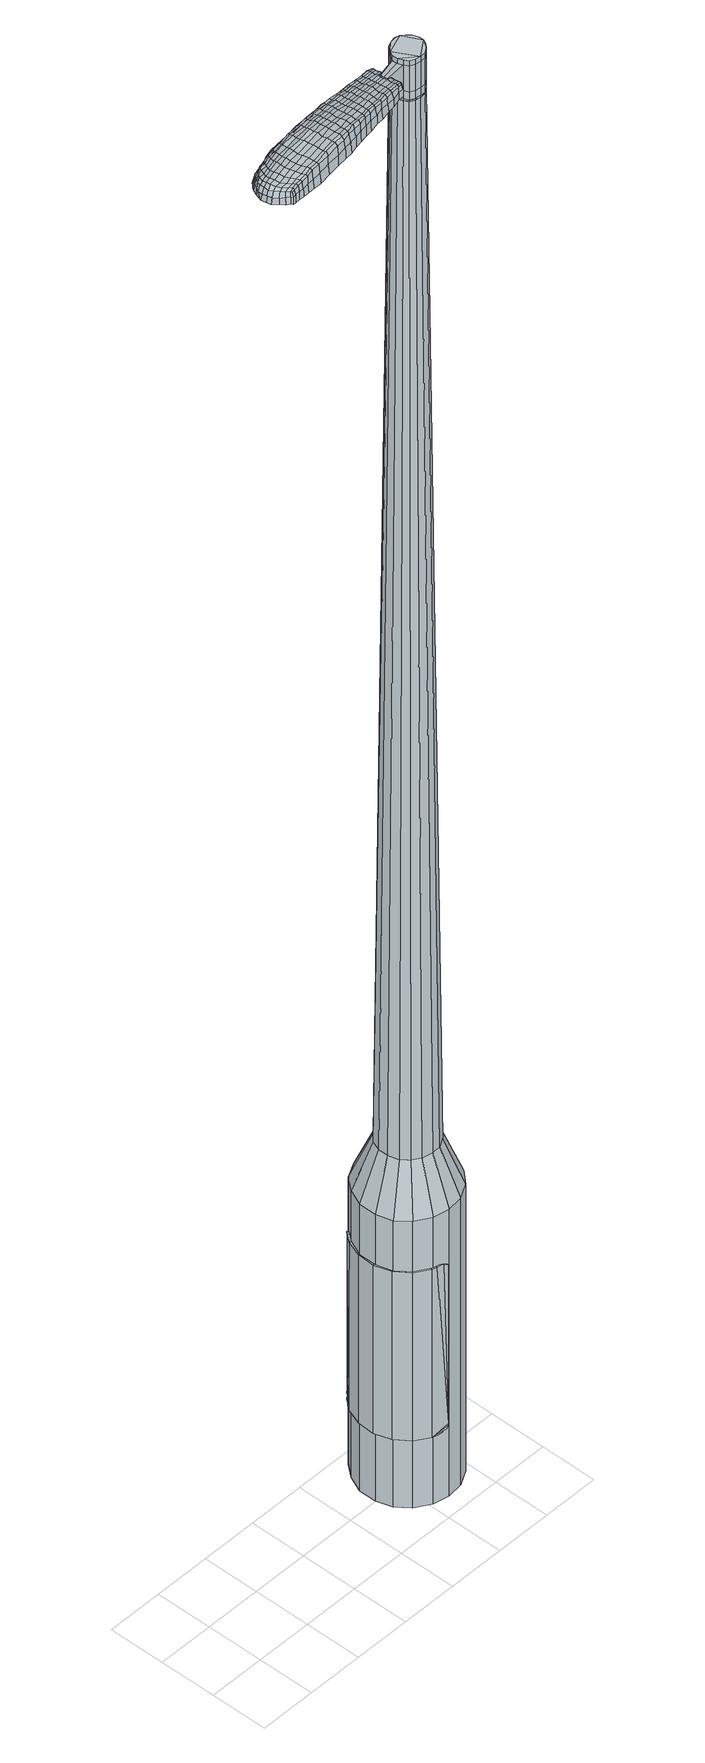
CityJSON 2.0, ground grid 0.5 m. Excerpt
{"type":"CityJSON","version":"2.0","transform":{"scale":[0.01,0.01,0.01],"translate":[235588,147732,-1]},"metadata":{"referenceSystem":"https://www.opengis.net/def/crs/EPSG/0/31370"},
"CityObjects":{
"object1":{"type":"GenericCityObject","attributes":{"cluster":473,"mean_distance_to_centroid":0.203,"new_centroid_x":235590.2,"new_centroid_y":147732.59,"mean_distance_to_camera":5.81,"H1":-10.88,"H2":-8.52,"Z_final":111.1,"cluster2":-1,"proj_x":235589.57,"proj_y":147728.07,"id_line":64800,"bearing_l":277.89,"distance":4.56,"orientation":"right","G_obj":187.89},"geometry":[{"type":"MultiSurface","lod":"2","boundaries":[[[0,1,2,3]],[[1,4,5,2]],[[4,6,7,5]],[[6,8,9,7]],[[8,10,11,9]],[[10,12,13,11]],[[12,14,15,13]],[[14,16,17,15]],[[16,18,19,17]],[[18,20,21,19]],[[20,22,23,21]],[[22,24,25,23]],[[24,26,27,25]],[[26,28,29,27]],[[28,30,31,29]],[[30,32,33,31]],[[32,34,35,33]],[[34,0,3,35]],[[36,37,38,39]],[[38,40,41,42]],[[41,43,42]],[[42,44,45,46]],[[45,47,46]],[[46,48,49,50]],[[49,51,50]],[[42,46,50,38]],[[50,52,39,38]],[[53,36,39]],[[2,5,7,35]],[[7,9,11,15]],[[11,13,15]],[[15,17,19,23]],[[19,21,23]],[[23,25,27,31]],[[27,29,31]],[[15,23,31,7]],[[31,33,35,7]],[[3,2,35]],[[1,0,54,55]],[[0,34,56,54]],[[34,32,57,56]],[[32,30,58,57]],[[30,28,59,58]],[[28,26,60,59]],[[26,24,61,60]],[[24,22,62,61]],[[22,20,63,62]],[[20,18,64,63]],[[18,16,65,64]],[[16,14,66,65]],[[14,12,67,66]],[[12,10,68,67]],[[10,8,69,68]],[[8,6,70,69]],[[6,4,71,70]],[[4,1,55,71]],[[55,54,72,73]],[[54,56,74,72]],[[56,57,75,74]],[[57,58,76,75]],[[58,59,77,76]],[[59,60,78,77]],[[60,61,79,78]],[[61,62,80,79]],[[62,63,81,80]],[[63,64,82,81]],[[64,65,83,82]],[[65,66,84,83]],[[66,67,85,84]],[[67,68,86,85]],[[68,69,87,86]],[[69,70,88,87]],[[70,71,89,88]],[[71,55,73,89]],[[90,91,92,93]],[[74,94,91,90]],[[95,96,94,74]],[[97,98,96,95]],[[77,99,98,97]],[[100,101,99,77]],[[102,103,101,100]],[[104,105,103,102]],[[106,107,105,104]],[[108,109,107,106]],[[110,111,109,108]],[[84,112,111,110]],[[113,114,112,84]],[[115,116,114,113]],[[117,118,116,115]],[[119,120,118,117]],[[121,122,120,119]],[[93,92,122,121]],[[123,124,125,126]],[[127,123,126,128]],[[129,127,128,130]],[[131,129,130,132]],[[133,131,132,134]],[[135,133,134,136]],[[137,135,136,138]],[[139,137,138,140]],[[141,139,140,142]],[[143,141,142,144]],[[145,143,144,146]],[[147,145,146,148]],[[149,147,148,150]],[[151,149,150,152]],[[153,151,152,154]],[[155,153,154,156]],[[73,72,90,93]],[[72,74,90]],[[75,95,74]],[[75,76,97,95]],[[76,77,97]],[[78,100,77]],[[78,79,102,100]],[[79,80,104,102]],[[80,81,106,104]],[[81,82,108,106]],[[82,83,110,108]],[[83,84,110]],[[85,113,84]],[[85,86,115,113]],[[86,87,117,115]],[[87,88,119,117]],[[88,89,121,119]],[[89,73,93,121]],[[157,158,92,91]],[[158,159,122,92]],[[159,160,120,122]],[[160,161,118,120]],[[161,162,116,118]],[[162,163,114,116]],[[163,112,114]],[[164,111,112]],[[164,165,109,111]],[[165,166,107,109]],[[166,167,105,107]],[[167,168,103,105]],[[168,169,101,103]],[[169,99,101]],[[170,98,99]],[[170,171,96,98]],[[171,94,96]],[[157,91,94]],[[39,52,155,172]],[[158,157,173,156]],[[53,39,172,124]],[[157,94,125,173]],[[36,53,124,123]],[[94,171,126,125]],[[37,36,123,127]],[[171,170,128,126]],[[38,37,127,129]],[[170,99,130,128]],[[40,38,129,131]],[[99,169,132,130]],[[41,40,131,133]],[[169,168,134,132]],[[43,41,133,135]],[[168,167,136,134]],[[42,43,135,137]],[[167,166,138,136]],[[44,42,137,139]],[[166,165,140,138]],[[45,44,139,141]],[[165,164,142,140]],[[47,45,141,143]],[[164,112,144,142]],[[46,47,143,145]],[[112,163,146,144]],[[48,46,145,147]],[[163,162,148,146]],[[49,48,147,149]],[[162,161,150,148]],[[51,49,149,151]],[[161,160,152,150]],[[50,51,151,153]],[[160,159,154,152]],[[52,50,153,155]],[[159,158,156,154]],[[155,156,174,175]],[[156,173,176,174]],[[173,125,177,176]],[[125,124,178,177]],[[124,172,179,178]],[[172,155,175,179]],[[180,181,182,183]],[[184,180,183,185]],[[180,184,186,187]],[[181,180,187,188]],[[189,190,191,192]],[[193,189,192,194]],[[189,193,195,196]],[[190,189,196,197]],[[198,199,200,201]],[[202,198,201,203]],[[198,202,204,205]],[[199,198,205,206]],[[207,208,209,210]],[[211,207,210,212]],[[207,211,213,214]],[[208,207,214,215]],[[216,217,218,219]],[[220,216,219,221]],[[216,220,222,223]],[[217,216,223,224]],[[225,226,227,228]],[[229,225,228,230]],[[225,229,231,232]],[[226,225,232,233]],[[234,235,236,237]],[[226,234,237,227]],[[234,226,233,238]],[[235,234,238,239]],[[240,241,242,243]],[[235,240,243,236]],[[240,235,239,244]],[[241,240,244,245]],[[246,184,185,247]],[[241,246,247,242]],[[246,241,245,248]],[[184,246,248,186]],[[249,250,251,252]],[[253,249,252,254]],[[249,253,255,256]],[[250,249,256,257]],[[258,259,260,261]],[[250,258,261,251]],[[258,250,257,262]],[[259,258,262,263]],[[264,265,266,267]],[[259,264,267,260]],[[264,259,263,268]],[[265,264,268,269]],[[270,271,272,273]],[[265,270,273,266]],[[270,265,269,274]],[[271,270,274,275]],[[276,181,188,277]],[[271,276,277,272]],[[276,271,275,278]],[[181,276,278,182]],[[279,280,281,282]],[[283,279,282,284]],[[279,283,285,286]],[[280,279,286,287]],[[288,289,290,291]],[[280,288,291,281]],[[288,280,287,292]],[[289,288,292,293]],[[294,295,296,297]],[[289,294,297,290]],[[294,289,293,298]],[[295,294,298,299]],[[300,193,194,301]],[[295,300,301,296]],[[300,295,299,302]],[[193,300,302,195]],[[303,304,305,306]],[[307,303,306,308]],[[303,307,309,310]],[[304,303,310,311]],[[312,313,314,315]],[[304,312,315,305]],[[312,304,311,316]],[[313,312,316,317]],[[318,319,320,321]],[[313,318,321,314]],[[318,313,317,322]],[[319,318,322,323]],[[324,325,326,327]],[[319,324,327,320]],[[324,319,323,328]],[[325,324,328,329]],[[330,190,197,331]],[[325,330,331,326]],[[330,325,329,332]],[[190,330,332,191]],[[333,219,218,334]],[[335,333,334,336]],[[333,335,337,338]],[[219,333,338,221]],[[339,335,336,340]],[[341,339,340,342]],[[339,341,343,344]],[[335,339,344,337]],[[345,341,342,346]],[[347,345,346,348]],[[345,347,349,350]],[[341,345,350,343]],[[351,347,348,352]],[[353,351,352,354]],[[351,353,355,356]],[[347,351,356,349]],[[357,353,354,358]],[[208,357,358,209]],[[357,208,215,359]],[[353,357,359,355]],[[360,361,206,205]],[[362,360,205,204]],[[360,362,363,364]],[[361,360,364,365]],[[366,367,365,364]],[[368,366,364,363]],[[366,368,369,370]],[[367,366,370,371]],[[372,373,371,370]],[[374,372,370,369]],[[372,374,375,376]],[[373,372,376,377]],[[378,379,377,376]],[[380,378,376,375]],[[378,380,213,211]],[[379,378,211,212]],[[381,382,383,384]],[[283,381,384,285]],[[381,283,284,385]],[[382,381,385,386]],[[387,202,203,388]],[[382,387,388,383]],[[387,382,386,389]],[[202,387,389,204]],[[390,391,392,393]],[[229,390,393,231]],[[390,229,230,394]],[[391,390,394,395]],[[396,397,398,399]],[[391,396,399,392]],[[396,391,395,400]],[[397,396,400,401]],[[402,199,206,403]],[[397,402,403,398]],[[402,397,401,404]],[[199,402,404,200]],[[405,406,407,408]],[[187,405,408,188]],[[405,187,186,409]],[[406,405,409,410]],[[411,412,413,414]],[[406,411,414,407]],[[411,406,410,415]],[[412,411,415,416]],[[417,210,209,418]],[[412,417,418,413]],[[417,412,416,419]],[[210,417,419,212]],[[420,421,422,423]],[[192,420,423,194]],[[420,192,191,424]],[[421,420,424,425]],[[426,214,213,427]],[[421,426,427,422]],[[426,421,425,428]],[[214,426,428,215]],[[429,430,431,432]],[[307,429,432,309]],[[429,307,308,433]],[[430,429,433,434]],[[435,220,221,436]],[[430,435,436,431]],[[435,430,434,437]],[[220,435,437,222]],[[438,439,440,441]],[[253,438,441,255]],[[438,253,254,442]],[[439,438,442,443]],[[444,445,446,447]],[[439,444,447,440]],[[444,439,443,448]],[[445,444,448,449]],[[450,217,224,451]],[[445,450,451,446]],[[450,445,449,452]],[[217,450,452,218]],[[453,454,443,442]],[[252,453,442,254]],[[453,252,251,455]],[[454,453,455,456]],[[457,458,449,448]],[[454,457,448,443]],[[457,454,456,459]],[[458,457,459,460]],[[461,334,218,452]],[[458,461,452,449]],[[461,458,460,462]],[[334,461,462,336]],[[463,464,465,466]],[[310,463,466,311]],[[463,310,309,432]],[[464,463,432,431]],[[467,338,337,468]],[[464,467,468,465]],[[467,464,431,436]],[[338,467,436,221]],[[469,470,456,455]],[[261,469,455,251]],[[469,261,260,471]],[[470,469,471,472]],[[473,474,460,459]],[[470,473,459,456]],[[473,470,472,475]],[[474,473,475,476]],[[477,340,336,462]],[[474,477,462,460]],[[477,474,476,478]],[[340,477,478,342]],[[479,480,481,482]],[[316,479,482,317]],[[479,316,311,466]],[[480,479,466,465]],[[483,344,343,484]],[[480,483,484,481]],[[483,480,465,468]],[[344,483,468,337]],[[485,486,472,471]],[[267,485,471,260]],[[485,267,266,487]],[[486,485,487,488]],[[489,490,476,475]],[[486,489,475,472]],[[489,486,488,491]],[[490,489,491,492]],[[493,346,342,478]],[[490,493,478,476]],[[493,490,492,494]],[[346,493,494,348]],[[495,496,497,498]],[[322,495,498,323]],[[495,322,317,482]],[[496,495,482,481]],[[499,350,349,500]],[[496,499,500,497]],[[499,496,481,484]],[[350,499,484,343]],[[501,502,488,487]],[[273,501,487,266]],[[501,273,272,503]],[[502,501,503,504]],[[505,506,492,491]],[[502,505,491,488]],[[505,502,504,507]],[[506,505,507,508]],[[509,352,348,494]],[[506,509,494,492]],[[509,506,508,510]],[[352,509,510,354]],[[511,512,513,514]],[[328,511,514,329]],[[511,328,323,498]],[[512,511,498,497]],[[515,356,355,516]],[[512,515,516,513]],[[515,512,497,500]],[[356,515,500,349]],[[517,518,504,503]],[[277,517,503,272]],[[517,277,188,408]],[[518,517,408,407]],[[519,520,508,507]],[[518,519,507,504]],[[519,518,407,414]],[[520,519,414,413]],[[521,358,354,510]],[[520,521,510,508]],[[521,520,413,418]],[[358,521,418,209]],[[522,523,425,424]],[[332,522,424,191]],[[522,332,329,514]],[[523,522,514,513]],[[524,359,215,428]],[[523,524,428,425]],[[524,523,513,516]],[[359,524,516,355]],[[525,526,386,385]],[[282,525,385,284]],[[525,282,281,527]],[[526,525,527,528]],[[529,362,204,389]],[[526,529,389,386]],[[529,526,528,530]],[[362,529,530,363]],[[531,532,533,534]],[[232,531,534,233]],[[531,232,231,393]],[[532,531,393,392]],[[535,536,537,538]],[[532,535,538,533]],[[535,532,392,399]],[[536,535,399,398]],[[539,361,365,540]],[[536,539,540,537]],[[539,536,398,403]],[[361,539,403,206]],[[541,542,528,527]],[[291,541,527,281]],[[541,291,290,543]],[[542,541,543,544]],[[545,368,363,530]],[[542,545,530,528]],[[545,542,544,546]],[[368,545,546,369]],[[547,548,549,550]],[[238,547,550,239]],[[547,238,233,534]],[[548,547,534,533]],[[551,552,553,554]],[[548,551,554,549]],[[551,548,533,538]],[[552,551,538,537]],[[555,367,371,556]],[[552,555,556,553]],[[555,552,537,540]],[[367,555,540,365]],[[557,558,544,543]],[[297,557,543,290]],[[557,297,296,559]],[[558,557,559,560]],[[561,374,369,546]],[[558,561,546,544]],[[561,558,560,562]],[[374,561,562,375]],[[563,564,565,566]],[[244,563,566,245]],[[563,244,239,550]],[[564,563,550,549]],[[567,568,569,570]],[[564,567,570,565]],[[567,564,549,554]],[[568,567,554,553]],[[571,373,377,572]],[[568,571,572,569]],[[571,568,553,556]],[[373,571,556,371]],[[573,574,560,559]],[[301,573,559,296]],[[573,301,194,423]],[[574,573,423,422]],[[575,380,375,562]],[[574,575,562,560]],[[575,574,422,427]],[[380,575,427,213]],[[576,577,410,409]],[[248,576,409,186]],[[576,248,245,566]],[[577,576,566,565]],[[578,579,416,415]],[[577,578,415,410]],[[578,577,565,570]],[[579,578,570,569]],[[580,379,212,419]],[[579,580,419,416]],[[580,579,569,572]],[[379,580,572,377]],[[581,582,583,584]],[[584,583,585,586]],[[587,585,583,588]],[[588,583,582,589]],[[590,591,592,593]],[[593,592,594,595]],[[596,594,592,597]],[[597,592,591,598]],[[599,600,601,602]],[[602,601,603,604]],[[605,603,601,606]],[[606,601,600,607]],[[608,609,610,611]],[[611,610,612,613]],[[614,612,610,615]],[[615,610,609,616]],[[617,618,619,620]],[[620,619,621,622]],[[623,621,619,624]],[[624,619,618,625]],[[626,627,628,629]],[[629,628,630,631]],[[632,630,628,633]],[[633,628,627,634]],[[635,636,637,638]],[[638,637,627,626]],[[634,627,637,639]],[[639,637,636,640]],[[641,642,643,644]],[[644,643,636,635]],[[640,636,643,645]],[[645,643,642,646]],[[586,585,647,648]],[[648,647,642,641]],[[646,642,647,649]],[[649,647,585,587]],[[650,651,652,653]],[[653,652,654,655]],[[656,654,652,657]],[[657,652,651,658]],[[659,660,661,662]],[[662,661,651,650]],[[658,651,661,663]],[[663,661,660,664]],[[665,666,667,668]],[[668,667,660,659]],[[664,660,667,669]],[[669,667,666,670]],[[671,672,673,674]],[[674,673,666,665]],[[670,666,673,675]],[[675,673,672,676]],[[589,582,677,678]],[[678,677,672,671]],[[676,672,677,679]],[[679,677,582,581]],[[680,681,682,683]],[[683,682,684,685]],[[686,684,682,687]],[[687,682,681,688]],[[689,690,691,692]],[[692,691,681,680]],[[688,681,691,693]],[[693,691,690,694]],[[695,696,697,698]],[[698,697,690,689]],[[694,690,697,699]],[[699,697,696,700]],[[595,594,701,702]],[[702,701,696,695]],[[700,696,701,703]],[[703,701,594,596]],[[704,705,706,707]],[[707,706,708,709]],[[710,708,706,711]],[[711,706,705,712]],[[713,714,715,716]],[[716,715,705,704]],[[712,705,715,717]],[[717,715,714,718]],[[719,720,721,722]],[[722,721,714,713]],[[718,714,721,723]],[[723,721,720,724]],[[725,726,727,728]],[[728,727,720,719]],[[724,720,727,729]],[[729,727,726,730]],[[598,591,731,732]],[[732,731,726,725]],[[730,726,731,733]],[[733,731,591,590]],[[617,620,734,735]],[[735,734,736,737]],[[738,736,734,739]],[[739,734,620,622]],[[737,736,740,741]],[[741,740,742,743]],[[744,742,740,745]],[[745,740,736,738]],[[743,742,746,747]],[[747,746,748,749]],[[750,748,746,751]],[[751,746,742,744]],[[749,748,752,753]],[[753,752,754,755]],[[756,754,752,757]],[[757,752,748,750]],[[755,754,758,759]],[[759,758,609,608]],[[616,609,758,760]],[[760,758,754,756]],[[607,761,762,606]],[[606,762,763,605]],[[764,763,762,765]],[[765,762,761,766]],[[766,767,768,765]],[[765,768,769,764]],[[770,769,768,771]],[[771,768,767,772]],[[772,773,774,771]],[[771,774,775,770]],[[776,775,774,777]],[[777,774,773,778]],[[778,779,780,777]],[[777,780,781,776]],[[614,781,780,612]],[[612,780,779,613]],[[782,783,784,785]],[[785,784,684,686]],[[685,684,784,786]],[[786,784,783,787]],[[604,603,788,789]],[[789,788,783,782]],[[787,783,788,790]],[[790,788,603,605]],[[791,792,793,794]],[[794,793,630,632]],[[631,630,793,795]],[[795,793,792,796]],[[797,798,799,800]],[[800,799,792,791]],[[796,792,799,801]],[[801,799,798,802]],[[607,600,803,804]],[[804,803,798,797]],[[802,798,803,805]],[[805,803,600,599]],[[806,807,808,809]],[[809,808,588,589]],[[587,588,808,810]],[[810,808,807,811]],[[812,813,814,815]],[[815,814,807,806]],[[811,807,814,816]],[[816,814,813,817]],[[608,611,818,819]],[[819,818,813,812]],[[817,813,818,820]],[[820,818,611,613]],[[821,822,823,824]],[[824,823,593,595]],[[590,593,823,825]],[[825,823,822,826]],[[614,615,827,828]],[[828,827,822,821]],[[826,822,827,829]],[[829,827,615,616]],[[830,831,708,832]],[[832,708,710]],[[709,708,833]],[[833,708,831,834]],[[622,621,835,836]],[[836,835,831,830]],[[834,831,835,837]],[[837,835,621,623]],[[838,839,840,841]],[[841,840,654,656]],[[655,654,840,842]],[[840,839,842]],[[843,844,845,846]],[[846,845,839,838]],[[842,839,845,847]],[[847,845,844,848]],[[625,618,849,850]],[[850,849,844,843]],[[848,844,849,851]],[[851,849,618,617]],[[852,853,842]],[[842,853,653,655]],[[650,653,853,854]],[[854,853,852,855]],[[848,856,857,847]],[[847,857,852,842]],[[855,852,857,858]],[[858,857,856,859]],[[617,735,860,851]],[[851,860,856,848]],[[859,856,860,861]],[[861,860,735,737]],[[862,863,864,865]],[[865,864,711,712]],[[710,711,864,832]],[[832,864,863,830]],[[738,739,866,867]],[[867,866,863,862]],[[830,863,866,836]],[[836,866,739,622]],[[855,868,869,854]],[[854,869,662,650]],[[659,662,869,870]],[[870,869,868,871]],[[859,872,873,858]],[[858,873,868,855]],[[871,868,873,874]],[[874,873,872,875]],[[737,741,876,861]],[[861,876,872,859]],[[875,872,876,877]],[[877,876,741,743]],[[878,879,880,881]],[[881,880,717,718]],[[712,717,880,865]],[[865,880,879,862]],[[744,745,882,883]],[[883,882,879,878]],[[862,879,882,867]],[[867,882,745,738]],[[871,884,885,870]],[[870,885,668,659]],[[665,668,885,886]],[[886,885,884,887]],[[875,888,889,874]],[[874,889,884,871]],[[887,884,889,890]],[[890,889,888,891]],[[743,747,892,877]],[[877,892,888,875]],[[891,888,892,893]],[[893,892,747,749]],[[894,895,896,897]],[[897,896,723,724]],[[718,723,896,881]],[[881,896,895,878]],[[750,751,898,899]],[[899,898,895,894]],[[878,895,898,883]],[[883,898,751,744]],[[887,900,901,886]],[[886,901,674,665]],[[671,674,901,902]],[[902,901,900,903]],[[891,904,905,890]],[[890,905,900,887]],[[903,900,905,906]],[[906,905,904,907]],[[749,753,908,893]],[[893,908,904,891]],[[907,904,908,909]],[[909,908,753,755]],[[910,911,912,913]],[[913,912,729,730]],[[724,729,912,897]],[[897,912,911,894]],[[756,757,914,915]],[[915,914,911,910]],[[894,911,914,899]],[[899,914,757,750]],[[903,916,917,902]],[[902,917,678,671]],[[589,678,917,809]],[[809,917,916,806]],[[907,918,919,906]],[[906,919,916,903]],[[806,916,919,815]],[[815,919,918,812]],[[755,759,920,909]],[[909,920,918,907]],[[812,918,920,819]],[[819,920,759,608]],[[826,921,922,825]],[[825,922,733,590]],[[730,733,922,913]],[[913,922,921,910]],[[616,760,923,829]],[[829,923,921,826]],[[910,921,923,915]],[[915,923,760,756]],[[787,924,925,786]],[[786,925,683,685]],[[680,683,925,926]],[[926,925,924,927]],[[605,763,928,790]],[[790,928,924,787]],[[927,924,928,929]],[[929,928,763,764]],[[930,931,932,933]],[[933,932,633,634]],[[632,633,932,794]],[[794,932,931,791]],[[934,935,936,937]],[[937,936,931,930]],[[791,931,936,800]],[[800,936,935,797]],[[766,761,938,939]],[[939,938,935,934]],[[797,935,938,804]],[[804,938,761,607]],[[927,940,941,926]],[[926,941,692,680]],[[689,692,941,942]],[[942,941,940,943]],[[764,769,944,929]],[[929,944,940,927]],[[943,940,944,945]],[[945,944,769,770]],[[946,947,948,949]],[[949,948,639,640]],[[634,639,948,933]],[[933,948,947,930]],[[950,951,952,953]],[[953,952,947,946]],[[930,947,952,937]],[[937,952,951,934]],[[772,767,954,955]],[[955,954,951,950]],[[934,951,954,939]],[[939,954,767,766]],[[943,956,957,942]],[[942,957,698,689]],[[695,698,957,958]],[[958,957,956,959]],[[770,775,960,945]],[[945,960,956,943]],[[959,956,960,961]],[[961,960,775,776]],[[962,963,964,965]],[[965,964,645,646]],[[640,645,964,949]],[[949,964,963,946]],[[966,967,968,969]],[[969,968,963,962]],[[946,963,968,953]],[[953,968,967,950]],[[778,773,970,971]],[[971,970,967,966]],[[950,967,970,955]],[[955,970,773,772]],[[959,972,973,958]],[[958,973,702,695]],[[595,702,973,824]],[[824,973,972,821]],[[776,781,974,961]],[[961,974,972,959]],[[821,972,974,828]],[[828,974,781,614]],[[811,975,976,810]],[[810,976,649,587]],[[646,649,976,965]],[[965,976,975,962]],[[817,977,978,816]],[[816,978,975,811]],[[962,975,978,969]],[[969,978,977,966]],[[613,779,979,820]],[[820,979,977,817]],[[966,977,979,971]],[[971,979,779,778]],[[581,584,183,182]],[[584,586,185,183]],[[596,597,196,195]],[[597,598,197,196]],[[599,602,201,200]],[[602,604,203,201]],[[623,624,223,222]],[[624,625,224,223]],[[626,629,228,227]],[[629,631,230,228]],[[635,638,237,236]],[[638,626,227,237]],[[641,644,243,242]],[[644,635,236,243]],[[586,648,247,185]],[[648,641,242,247]],[[656,657,256,255]],[[657,658,257,256]],[[658,663,262,257]],[[663,664,263,262]],[[664,669,268,263]],[[669,670,269,268]],[[670,675,274,269]],[[675,676,275,274]],[[676,679,278,275]],[[679,581,182,278]],[[686,687,286,285]],[[687,688,287,286]],[[688,693,292,287]],[[693,694,293,292]],[[694,699,298,293]],[[699,700,299,298]],[[700,703,302,299]],[[703,596,195,302]],[[704,707,306,305]],[[707,709,308,306]],[[713,716,315,314]],[[716,704,305,315]],[[719,722,321,320]],[[722,713,314,321]],[[725,728,327,326]],[[728,719,320,327]],[[598,732,331,197]],[[732,725,326,331]],[[782,785,384,383]],[[785,686,285,384]],[[604,789,388,203]],[[789,782,383,388]],[[631,795,394,230]],[[795,796,395,394]],[[796,801,400,395]],[[801,802,401,400]],[[802,805,404,401]],[[805,599,200,404]],[[709,833,433,308]],[[833,834,434,433]],[[834,837,437,434]],[[837,623,222,437]],[[838,841,441,440]],[[841,656,255,441]],[[843,846,447,446]],[[846,838,440,447]],[[625,850,451,224]],[[850,843,446,451]],[[980,981,982,983]],[[984,985,983,982]],[[986,987,988,989]],[[990,991,992,993]],[[981,994,995,982]],[[996,984,982,995]],[[997,986,989,998]],[[999,1000,991,990]],[[994,1001,1002,995]],[[1002,1003,996,995]],[[1004,997,998,1005]],[[1006,1000,999,1007]],[[1001,1008,1009,1002]],[[1009,1010,1003,1002]],[[1011,1004,1005,1012]],[[1013,1006,1007,1014]],[[1015,1016,1017,1018]],[[1019,1020,1016,1015]],[[1019,1021,1022,1020]],[[1021,1023,1024,1022]],[[1025,1026,1027,1028]],[[1029,1030,1026,1025]],[[1031,1032,1030,1029]],[[1033,1034,1032,1031]],[[1028,1017,1016,1025]],[[1025,1016,1020,1029]],[[1020,1022,1031,1029]],[[1022,1024,1033,1031]],[[989,988,985,984]],[[998,989,984,996]],[[1003,1005,998,996]],[[1010,1012,1005,1003]],[[990,993,987,986]],[[999,990,986,997]],[[1007,999,997,1004]],[[1014,1007,1004,1011]],[[991,1015,1018,992]],[[1000,1019,1015,991]],[[1021,1019,1000,1006]],[[1023,1021,1006,1013]],[[1035,1036,1037,1038]],[[1037,1039,1040,1041]],[[1037,1041,1042,1043]],[[1037,1043,1038]],[[1044,1035,1038,1045]],[[1046,1045,1038,1047]],[[1048,1047,1038]],[[1049,1037,1036,1050]],[[1051,1049,1050,1052]],[[1053,1051,1052,1054]],[[1055,1053,1054,1056]],[[1057,1055,1056,1058]],[[1058,1059,1060,1061]],[[1058,1061,1062,1063]],[[1058,1063,1064,1065]],[[1064,1066,1067,1068]],[[1064,1068,1069,1070]],[[1064,1070,1065]],[[1058,1065,1057]],[[1071,1072,1036,1035]],[[1073,1074,1039,1037]],[[1075,1076,1048,1038]],[[1072,1077,1050,1036]],[[1078,1073,1037,1049]],[[1077,1079,1052,1050]],[[1080,1078,1049,1051]],[[1079,1081,1054,1052]],[[1082,1080,1051,1053]],[[1081,1083,1056,1054]],[[1084,1082,1053,1055]],[[1083,1085,1058,1056]],[[1086,1084,1055,1057]],[[1085,1087,1059,1058]],[[1088,1089,1066,1064]],[[1090,1086,1057,1065]],[[1060,1059,1087,1091]],[[1061,1060,1091,1092]],[[1062,1061,1092,1093]],[[1063,1062,1093,1094]],[[1064,1063,1094,1088]],[[1095,1071,1035,1044]],[[1096,1095,1044,1045]],[[1097,1096,1045,1046]],[[1098,1097,1046,1047]],[[1076,1098,1047,1048]],[[1040,1039,1074,1099]],[[1067,1066,1089,1100]],[[1041,1040,1099,1101]],[[1042,1041,1101,1102]],[[1043,1042,1102,1103]],[[1038,1043,1103,1075]],[[1068,1067,1100,1104]],[[1069,1068,1104,1105]],[[1070,1069,1105,1106]],[[1065,1070,1106,1090]]]}]}
},
"vertices":[
[177,51,384],[177,66,384],[177,66,96],[177,51,96],[183,80,384],[183,80,96],[192,91,384],[192,91,96],[205,98,384],[205,98,96],[220,100,384],[220,100,96],[234,96,384],[234,96,96],[247,89,384],[247,89,96],[256,77,384],[256,77,96],[260,63,384],[260,63,96],[260,48,384],[260,48,96],[254,35,384],[254,35,96],[244,24,384],[244,24,96],[231,17,384],[231,17,96],[217,15,384],[217,15,96],[203,18,384],[203,18,96],[190,26,384],[190,26,96],[181,37,384],[181,37,96],[209,47,1524],[213,45,1524],[218,44,1524],[205,55,1524],[223,44,1524],[227,47,1524],[232,54,1524],[230,50,1524],[232,59,1524],[230,64,1524],[224,70,1524],[227,67,1524],[219,71,1524],[214,70,1524],[207,64,1524],[210,68,1524],[205,60,1524],[207,51,1524],[194,54,429],[194,63,429],[196,45,429],[202,39,429],[209,34,429],[218,32,429],[226,33,429],[234,37,429],[240,44,429],[243,52,429],[243,61,429],[241,69,429],[235,76,429],[228,81,429],[219,82,429],[211,81,429],[203,77,429],[197,71,429],[205,55,1483],[205,60,1483],[207,51,1483],[209,47,1483],[213,45,1483],[218,44,1483],[223,44,1483],[227,47,1483],[230,50,1483],[232,54,1483],[232,59,1483],[230,64,1483],[227,67,1483],[224,70,1483],[219,71,1483],[214,70,1483],[210,68,1483],[207,64,1483],[206,55,1483],[206,55,1485],[206,60,1485],[206,60,1483],[207,51,1485],[210,48,1483],[210,48,1485],[214,45,1483],[214,45,1485],[218,44,1485],[222,45,1483],[222,45,1485],[226,47,1483],[226,47,1485],[229,50,1483],[229,50,1485],[231,55,1483],[231,55,1485],[231,59,1483],[231,59,1485],[230,63,1483],[230,63,1485],[227,67,1485],[223,69,1483],[223,69,1485],[219,70,1483],[219,70,1485],[215,69,1483],[215,69,1485],[211,67,1483],[211,67,1485],[208,64,1483],[208,64,1485],[209,47,1519],[207,51,1519],[207,51,1493],[209,47,1493],[213,45,1519],[213,45,1493],[218,44,1519],[218,44,1493],[223,44,1519],[223,44,1493],[227,47,1519],[227,47,1493],[230,50,1519],[230,50,1493],[232,54,1519],[232,54,1493],[232,59,1519],[232,59,1493],[230,64,1519],[230,64,1493],[227,67,1519],[227,67,1493],[224,70,1519],[224,70,1493],[219,71,1519],[219,71,1493],[214,70,1519],[214,70,1493],[210,68,1519],[210,68,1493],[207,64,1519],[207,64,1493],[205,60,1519],[205,60,1493],[205,55,1485],[205,60,1485],[207,64,1485],[210,68,1485],[214,70,1485],[219,71,1485],[224,70,1485],[230,64,1485],[232,59,1485],[232,54,1485],[230,50,1485],[227,47,1485],[223,44,1485],[213,45,1485],[209,47,1485],[205,55,1519],[205,55,1493],[186,56,1513],[186,56,1518],[187,53,1513],[187,50,1513],[187,50,1518],[187,53,1518],[111,62,1519],[118,63,1518],[116,64,1509],[109,63,1510],[102,61,1519],[101,62,1510],[103,60,1526],[112,61,1525],[119,61,1525],[116,24,1519],[123,25,1518],[123,27,1525],[116,25,1525],[107,22,1519],[108,24,1526],[106,21,1510],[115,22,1510],[122,23,1509],[41,31,1519],[40,35,1519],[39,35,1513],[40,31,1513],[42,27,1519],[41,27,1513],[44,28,1524],[42,31,1524],[42,35,1524],[114,41,1530],[121,42,1529],[121,46,1529],[113,45,1530],[105,40,1531],[104,43,1531],[105,36,1530],[114,38,1530],[122,39,1529],[194,53,1512],[193,55,1512],[192,55,1517],[193,53,1517],[194,50,1512],[193,50,1517],[193,49,1506],[193,52,1506],[193,55,1506],[52,53,1519],[55,53,1519],[54,55,1512],[51,54,1512],[50,52,1518],[49,53,1512],[51,51,1522],[53,51,1523],[56,52,1524],[60,55,1519],[65,56,1519],[64,57,1512],[59,56,1512],[61,53,1524],[66,55,1525],[71,57,1519],[79,58,1519],[78,59,1511],[70,58,1511],[72,56,1526],[80,57,1526],[90,60,1519],[89,61,1510],[91,58,1526],[184,68,1513],[177,67,1513],[178,66,1518],[185,67,1517],[190,68,1512],[189,67,1516],[189,69,1506],[183,69,1507],[176,68,1507],[169,67,1514],[162,66,1515],[163,65,1520],[170,66,1519],[168,68,1507],[160,67,1507],[154,66,1515],[147,65,1516],[148,64,1522],[155,64,1521],[153,67,1508],[145,66,1508],[139,65,1517],[132,64,1517],[133,63,1524],[140,63,1523],[138,66,1508],[131,65,1509],[125,63,1518],[126,62,1524],[123,65,1509],[56,17,1519],[60,17,1519],[60,18,1524],[56,18,1523],[54,17,1518],[54,18,1522],[53,16,1512],[55,16,1512],[59,16,1512],[64,17,1519],[70,18,1519],[71,19,1525],[65,19,1524],[64,16,1512],[69,16,1512],[76,18,1519],[84,19,1519],[85,21,1526],[77,20,1526],[75,17,1511],[83,17,1511],[95,21,1519],[96,22,1526],[94,19,1510],[188,38,1513],[181,36,1513],[180,35,1507],[187,37,1507],[194,39,1512],[193,38,1506],[193,40,1516],[189,39,1517],[181,38,1518],[173,35,1514],[166,34,1515],[165,32,1507],[173,34,1507],[174,36,1519],[167,35,1520],[159,32,1515],[151,31,1516],[150,29,1508],[158,31,1508],[159,34,1521],[152,32,1522],[144,29,1517],[137,28,1517],[136,26,1509],[143,28,1508],[145,31,1523],[138,29,1524],[130,26,1518],[129,25,1509],[130,28,1524],[187,52,1519],[187,54,1519],[180,51,1520],[180,53,1520],[180,48,1520],[188,49,1519],[173,50,1522],[172,52,1522],[165,49,1523],[165,51,1523],[166,46,1523],[173,47,1521],[158,48,1524],[157,50,1524],[150,47,1525],[150,49,1525],[151,43,1525],[158,44,1524],[143,46,1526],[143,48,1526],[136,44,1527],[135,48,1527],[136,41,1527],[144,42,1526],[128,43,1528],[128,47,1528],[129,40,1528],[45,32,1527],[45,35,1527],[47,28,1526],[51,28,1527],[50,32,1528],[49,36,1528],[56,33,1529],[55,37,1529],[57,29,1528],[64,30,1530],[63,34,1530],[63,38,1530],[70,35,1531],[70,39,1531],[71,31,1530],[80,32,1531],[79,36,1531],[79,40,1531],[92,38,1531],[92,42,1531],[93,34,1531],[52,18,1518],[49,20,1519],[48,19,1513],[51,17,1513],[53,19,1523],[50,21,1523],[45,23,1519],[45,23,1513],[47,24,1524],[48,50,1518],[46,48,1518],[47,48,1523],[49,50,1523],[47,51,1513],[45,49,1513],[44,46,1519],[42,42,1519],[43,42,1524],[45,45,1523],[43,46,1513],[41,42,1513],[40,39,1519],[42,39,1524],[40,38,1513],[112,59,1528],[112,57,1528],[119,58,1528],[119,60,1527],[104,58,1528],[104,56,1529],[112,54,1529],[113,51,1530],[120,52,1529],[120,55,1528],[104,53,1529],[104,50,1530],[113,48,1530],[120,49,1529],[104,47,1531],[116,27,1528],[116,29,1529],[107,28,1529],[108,26,1528],[123,28,1527],[123,31,1528],[115,33,1529],[106,32,1530],[122,34,1528],[195,41,1512],[195,43,1512],[194,43,1517],[194,41,1517],[195,40,1506],[194,42,1506],[195,46,1512],[193,46,1517],[194,45,1506],[192,67,1512],[192,66,1512],[191,66,1506],[191,68,1506],[191,66,1517],[191,65,1517],[192,63,1512],[193,61,1512],[192,61,1506],[191,64,1506],[191,63,1517],[192,60,1517],[193,58,1512],[192,58,1506],[192,58,1517],[185,66,1519],[186,64,1519],[178,65,1520],[178,63,1520],[186,62,1519],[186,59,1519],[178,61,1520],[179,59,1520],[187,57,1519],[179,56,1520],[189,40,1519],[189,42,1519],[181,41,1520],[181,39,1520],[188,45,1519],[181,44,1520],[171,64,1521],[171,63,1521],[163,64,1522],[163,62,1522],[171,60,1521],[171,58,1521],[164,60,1522],[164,57,1523],[172,55,1522],[164,54,1523],[174,38,1521],[174,40,1521],[166,38,1522],[167,36,1522],[173,43,1521],[166,42,1522],[156,63,1523],[156,61,1523],[148,62,1524],[149,61,1524],[156,59,1523],[157,56,1524],[149,58,1525],[149,55,1525],[157,53,1524],[150,52,1525],[159,35,1523],[159,37,1523],[152,36,1524],[152,34,1524],[159,41,1524],[151,39,1525],[141,62,1525],[141,60,1525],[134,61,1526],[134,59,1526],[142,57,1526],[142,54,1526],[134,57,1527],[135,54,1527],[142,51,1526],[135,51,1527],[145,32,1525],[145,34,1525],[137,33,1526],[138,31,1526],[144,38,1526],[137,37,1527],[126,60,1527],[127,59,1527],[127,56,1527],[127,53,1528],[128,50,1528],[131,30,1527],[130,32,1527],[130,36,1528],[55,19,1525],[53,21,1525],[59,19,1526],[57,21,1526],[49,24,1526],[54,24,1527],[52,50,1525],[50,48,1525],[53,49,1526],[55,51,1525],[48,46,1525],[46,43,1526],[50,43,1527],[52,47,1526],[45,39,1526],[49,40,1527],[64,20,1526],[62,22,1527],[70,20,1527],[68,22,1528],[59,25,1528],[66,26,1529],[60,52,1526],[59,50,1527],[65,51,1528],[66,53,1527],[57,47,1527],[56,44,1528],[63,45,1529],[64,49,1528],[55,41,1528],[63,42,1530],[76,21,1528],[75,23,1529],[84,22,1528],[83,24,1529],[73,27,1529],[82,28,1530],[72,54,1528],[71,52,1528],[80,53,1529],[80,55,1528],[71,50,1529],[70,46,1530],[79,47,1530],[79,51,1530],[70,43,1530],[79,44,1531],[96,24,1529],[95,26,1529],[94,30,1530],[92,57,1528],[91,55,1529],[91,52,1530],[91,49,1530],[91,45,1531],[116,62,1509],[118,61,1518],[111,60,1518],[109,61,1509],[102,59,1519],[101,60,1510],[103,58,1525],[112,59,1525],[119,59,1525],[123,29,1525],[122,27,1518],[115,26,1518],[116,27,1525],[107,24,1519],[107,26,1525],[106,23,1510],[114,24,1509],[121,25,1509],[41,35,1513],[42,35,1519],[43,32,1519],[42,31,1513],[44,28,1519],[43,28,1513],[46,29,1524],[44,32,1524],[44,35,1524],[120,45,1528],[121,42,1528],[114,41,1529],[113,45,1529],[105,40,1529],[104,43,1529],[105,37,1529],[114,38,1529],[121,39,1528],[190,55,1516],[191,55,1512],[192,52,1512],[191,52,1516],[192,49,1512],[191,49,1516],[191,49,1506],[191,52,1506],[190,55,1506],[55,53,1512],[56,52,1519],[53,51,1518],[52,52,1512],[51,50,1518],[50,51,1512],[52,49,1522],[53,50,1523],[56,50,1523],[65,55,1512],[66,54,1519],[60,53,1519],[59,54,1512],[61,51,1524],[67,53,1525],[78,57,1511],[79,56,1519],[72,55,1519],[70,56,1511],[73,54,1525],[80,55,1526],[91,58,1519],[89,59,1510],[92,56,1526],[178,64,1518],[177,65,1513],[184,66,1513],[185,65,1517],[189,66,1512],[189,65,1515],[188,67,1506],[183,67,1506],[176,66,1507],[163,63,1520],[162,64,1514],[169,65,1514],[170,64,1519],[168,66,1507],[160,65,1507],[148,62,1522],[147,63,1516],[154,64,1515],[155,63,1521],[153,65,1508],[145,64,1508],[133,61,1523],[132,62,1517],[139,63,1516],[141,61,1522],[138,64,1508],[131,63,1508],[125,61,1517],[126,60,1524],[123,63,1509],[60,20,1523],[60,19,1519],[56,19,1518],[57,20,1523],[54,19,1518],[55,20,1522],[54,18,1512],[56,18,1512],[59,18,1512],[71,21,1525],[70,20,1519],[64,19,1519],[65,21,1524],[64,18,1512],[69,18,1512],[84,22,1526],[84,21,1519],[76,20,1519],[76,21,1525],[75,18,1511],[83,19,1511],[95,23,1519],[96,24,1526],[94,21,1510],[180,37,1507],[180,38,1513],[188,40,1513],[187,39,1506],[193,41,1512],[192,40,1506],[192,42,1515],[188,41,1517],[181,40,1518],[165,34,1507],[166,35,1514],[173,37,1514],[172,36,1507],[173,38,1519],[166,37,1520],[150,31,1508],[151,33,1516],[158,34,1515],[157,32,1508],[159,35,1521],[152,34,1522],[135,28,1508],[136,30,1517],[144,31,1516],[143,29,1508],[144,33,1522],[137,31,1523],[129,28,1517],[128,27,1509],[130,30,1524],[186,52,1518],[186,54,1518],[179,51,1519],[179,53,1519],[180,48,1519],[187,49,1518],[172,50,1520],[172,52,1520],[165,49,1521],[164,51,1521],[165,46,1521],[172,47,1520],[157,48,1523],[157,50,1523],[150,47,1524],[149,49,1524],[150,43,1524],[158,45,1523],[143,46,1525],[142,48,1525],[135,44,1526],[135,47,1526],[136,41,1526],[143,42,1525],[128,43,1527],[128,46,1527],[128,40,1527],[46,35,1526],[46,32,1526],[48,29,1525],[52,29,1526],[50,33,1526],[50,36,1526],[56,37,1528],[57,33,1528],[58,30,1527],[65,31,1528],[64,34,1529],[63,38,1529],[70,39,1530],[71,35,1530],[72,32,1529],[80,33,1530],[80,37,1530],[79,40,1530],[92,42,1530],[92,38,1530],[93,35,1530],[50,20,1513],[50,21,1518],[53,20,1518],[52,19,1512],[54,21,1523],[52,22,1523],[47,24,1519],[46,24,1513],[48,25,1523],[49,47,1523],[48,47,1518],[49,49,1518],[51,48,1523],[48,50,1512],[47,48,1512],[45,41,1523],[44,41,1519],[45,45,1519],[47,44,1523],[45,45,1513],[43,42,1513],[43,38,1519],[44,38,1524],[42,38,1513],[119,57,1527],[112,57,1527],[112,58,1527],[119,58,1526],[104,57,1527],[103,56,1528],[120,52,1528],[112,51,1528],[112,54,1528],[119,55,1527],[104,53,1528],[104,50,1529],[113,48,1529],[120,49,1528],[104,47,1529],[107,28,1528],[116,30,1527],[116,28,1527],[107,27,1527],[123,30,1526],[123,31,1527],[115,34,1528],[106,32,1528],[122,35,1527],[192,43,1516],[193,42,1512],[192,42,1516],[193,40,1506],[192,42,1506],[192,46,1512],[192,46,1516],[192,45,1506],[189,66,1506],[190,65,1512],[190,66,1512],[189,67,1506],[189,65,1516],[190,61,1506],[191,60,1512],[190,63,1512],[189,63,1506],[189,62,1516],[190,60,1516],[191,58,1512],[190,58,1506],[190,57,1516],[185,64,1518],[185,65,1518],[178,64,1519],[178,63,1519],[185,59,1518],[185,62,1518],[178,61,1519],[178,58,1519],[186,57,1518],[179,56,1519],[181,41,1519],[188,42,1518],[188,41,1518],[181,40,1519],[187,45,1518],[180,44,1519],[170,62,1520],[170,63,1520],[163,63,1521],[163,62,1521],[171,58,1520],[171,60,1520],[163,59,1521],[163,57,1521],[171,55,1520],[164,54,1521],[166,39,1521],[173,40,1520],[173,39,1520],[166,37,1521],[173,43,1520],[165,42,1521],[155,61,1522],[155,62,1522],[148,61,1523],[148,60,1523],[156,56,1522],[156,59,1522],[148,58,1523],[149,55,1524],[156,53,1523],[149,52,1524],[151,36,1523],[159,37,1522],[159,36,1522],[152,35,1523],[158,41,1522],[151,40,1523],[141,59,1524],[141,60,1524],[133,60,1525],[133,59,1525],[141,54,1525],[141,57,1524],[134,56,1525],[134,53,1526],[142,51,1525],[134,50,1526],[137,34,1525],[144,35,1524],[144,33,1524],[137,32,1525],[144,38,1524],[136,37,1525],[126,58,1526],[126,59,1526],[127,52,1527],[127,55,1526],[127,49,1527],[130,32,1526],[130,31,1526],[129,36,1526],[54,22,1524],[56,21,1524],[59,21,1525],[57,22,1525],[51,25,1525],[54,25,1525],[54,48,1525],[51,47,1524],[53,49,1524],[56,49,1525],[51,43,1526],[47,42,1525],[49,45,1524],[52,46,1525],[46,39,1525],[50,39,1526],[62,23,1526],[64,21,1526],[70,22,1526],[69,23,1527],[60,26,1526],[67,27,1527],[66,50,1527],[59,49,1526],[61,51,1526],[66,52,1526],[64,45,1528],[57,44,1527],[58,47,1526],[64,48,1527],[56,40,1527],[63,41,1528],[75,24,1527],[76,22,1527],[84,23,1527],[83,25,1528],[73,27,1528],[82,29,1529],[80,53,1528],[72,51,1527],[72,53,1527],[80,54,1527],[79,47,1529],[70,46,1529],[71,49,1528],[79,50,1528],[70,42,1529],[79,43,1530],[95,27,1528],[96,25,1528],[94,30,1529],[92,54,1528],[92,55,1528],[91,48,1529],[91,51,1529],[91,45,1530],[189,67,1508],[190,60,1508],[157,57,1509],[156,65,1509],[136,55,1510],[135,63,1510],[97,50,1512],[95,59,1512],[113,62,1511],[114,53,1511],[79,48,1513],[65,45,1514],[64,54,1514],[77,57,1513],[191,54,1508],[158,49,1509],[137,46,1510],[98,41,1512],[116,43,1511],[80,38,1513],[67,37,1514],[192,47,1508],[159,41,1509],[138,38,1510],[99,32,1512],[117,34,1511],[68,28,1514],[81,29,1513],[192,40,1508],[161,34,1509],[139,29,1510],[100,22,1512],[118,25,1511],[69,19,1514],[82,20,1513],[52,43,1514],[48,41,1514],[47,48,1514],[51,51,1514],[53,35,1514],[49,34,1514],[54,26,1514],[50,27,1514],[56,18,1514],[51,20,1514],[43,38,1515],[41,34,1515],[41,35,1515],[43,42,1515],[44,33,1515],[41,33,1515],[45,29,1515],[41,32,1515],[45,25,1515],[41,31,1515],[205,16,334],[201,17,334],[201,17,165],[215,14,171],[205,16,165],[209,15,165],[211,15,166],[213,14,167],[215,14,169],[209,15,334],[211,15,333],[213,14,332],[215,14,331],[215,14,328],[189,25,165],[189,25,334],[180,37,165],[180,37,334],[175,51,165],[175,51,334],[176,66,165],[176,66,334],[181,80,165],[181,80,334],[184,84,334],[186,86,334],[188,89,333],[190,90,332],[190,91,331],[191,91,328],[184,84,165],[191,91,171],[190,91,169],[190,90,167],[188,89,166],[186,86,165],[206,19,334],[202,20,334],[202,20,165],[206,19,165],[216,17,171],[216,17,328],[191,27,334],[191,27,165],[182,38,334],[182,38,165],[178,52,334],[178,52,165],[178,66,334],[178,66,165],[183,79,334],[183,79,165],[186,82,334],[193,89,328],[193,89,171],[186,82,165],[188,84,334],[190,87,333],[192,88,332],[192,89,331],[209,18,334],[212,18,333],[214,17,332],[215,17,331],[209,18,165],[192,89,169],[212,18,166],[214,17,167],[215,17,169],[192,88,167],[190,87,166],[188,84,165]
]}
